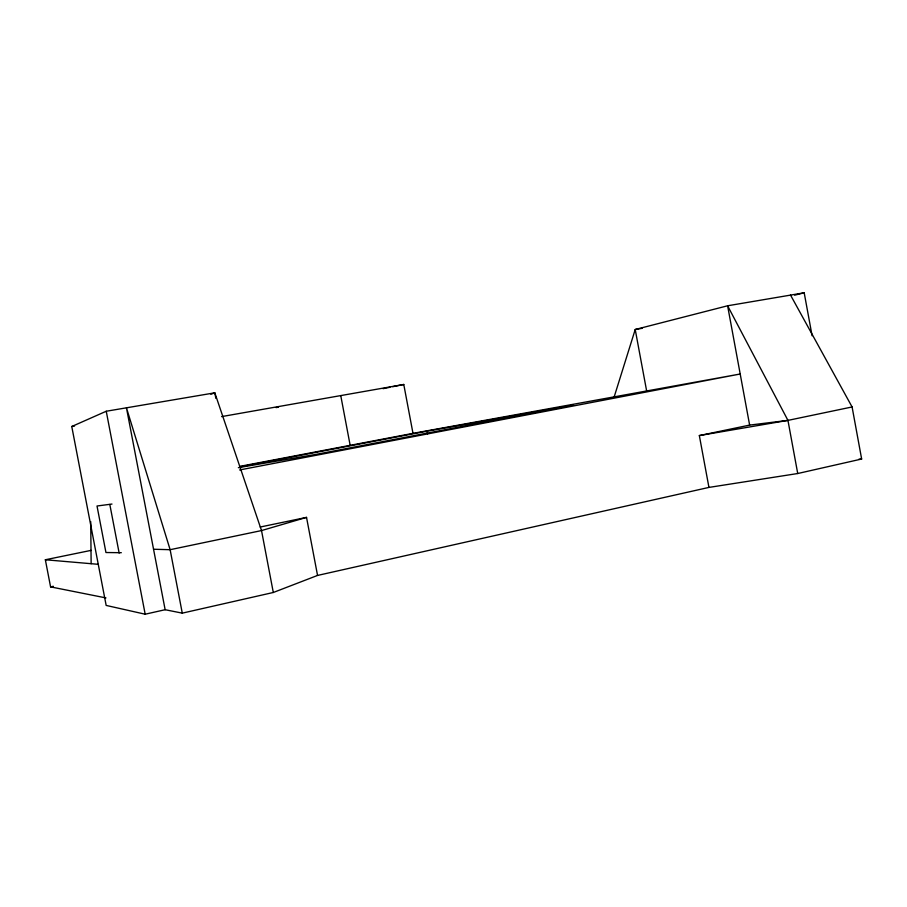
<?xml version="1.0" encoding="UTF-8"?>
<svg xmlns="http://www.w3.org/2000/svg" width="907" height="907" viewBox="0 0 907 907"><rect width="100%" height="100%" fill="white"/><g stroke="black" fill="none" stroke-linecap="round" stroke-linejoin="round"><path stroke-width="1.36" d="M614.266 396.608L635.217 329.502L727.607 305.784L804.192 292.791L812.094 335.76M71.766 426.505L106.244 411.245L214.812 392.822L261.522 530.572L273.302 592.486L182.273 613.143L165.142 609.719L145.177 614.209L106.164 605.423L71.766 426.505L74.533 426.029M273.302 592.486L317.552 575.435L708.945 487.41L797.729 473.522L861.65 459.021L852.092 406.96L790.541 295.104M210.855 394.273L214.812 392.822L215.866 398.366M317.552 575.435L306.532 517.387L261.522 530.572L170.131 549.699L153.544 549.245M794.668 295.172L804.192 292.791M91.119 550.368L45.35 559.766L50.577 586.874L53.332 586.285M708.945 487.41L699.342 435.575L787.945 420.383L852.092 406.96M260.218 527.024L306.532 517.387M699.342 435.575L749.636 425.1L787.945 420.383L797.729 473.522M383.026 388.672L389.942 387.278M392.708 386.711L403.774 384.477L412.991 433.353L239.675 466.402M239.607 469.962L740.203 374.001L412.991 433.353M239.663 466.924L427.05 431.154L573.53 405.089L315.863 454.418L238.36 467.672M121.323 552.703L105.949 552.522L97.015 506.004L111.98 504.054M221.603 416.608L403.774 384.477M642.167 328.311L635.217 329.502L646.612 390.804M858.861 459.237L861.65 459.021M45.35 559.766L97.979 564.29M50.577 586.874L105.96 597.917M787.945 420.383L727.607 305.784L749.636 425.1M182.273 613.143L170.131 549.699L126.447 407.81L165.142 609.719M106.244 411.245L145.177 614.209M109.815 504.462L119.157 553.089M340.749 395.588L350.159 445.337M427.05 431.154L427.56 433.909M90.723 521.616L91.142 563.712M276.057 407.606A20.124 0.612 -10.6 0 1 278.449 407.186"/></g></svg>
